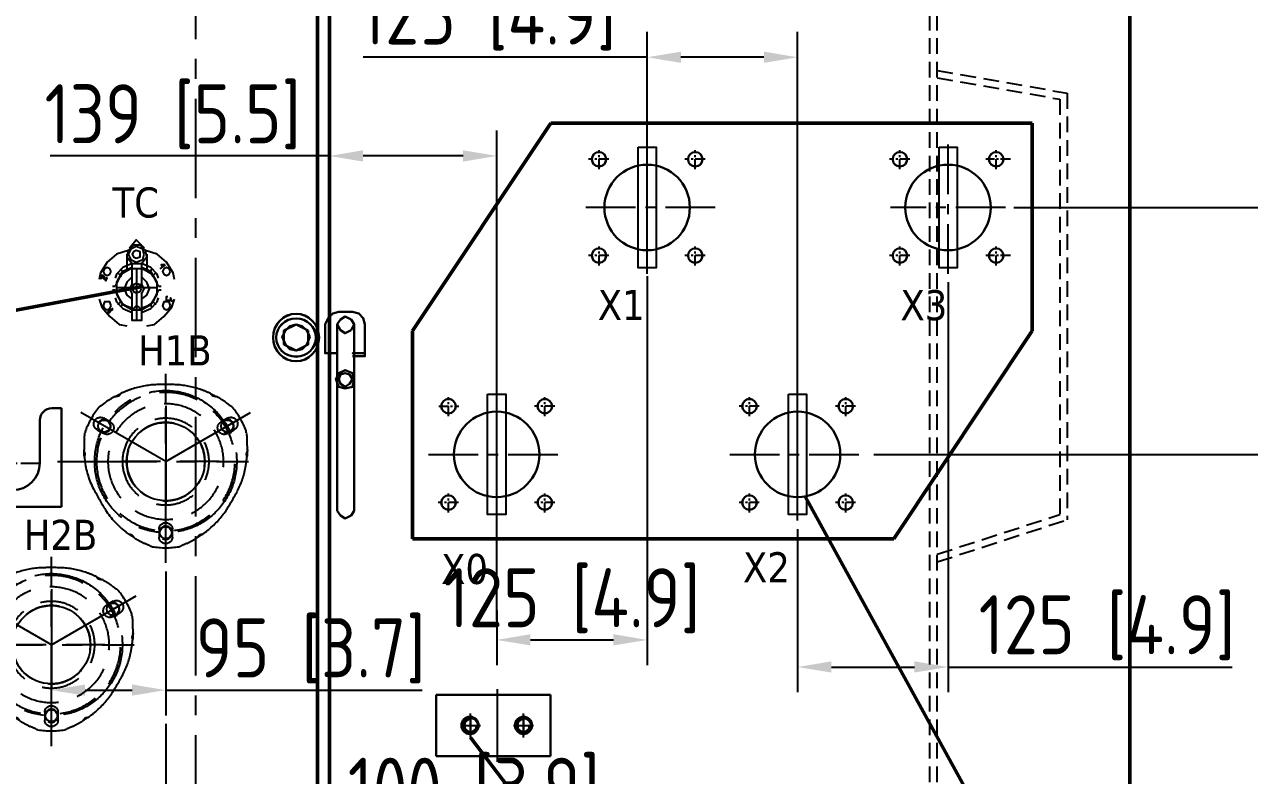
# Model space of a CAD drawing. Header units: millimetres. Extents: x 236326 to 245858, y -181683 to -175236.
# Drawn here: x 238555 to 239573, y -177115 to -176491 of the extents above; entities that cross this region are included whole.
import ezdxf

# ---------------------------------------------------------------- set-up
doc = ezdxf.new("R2010")
doc.units = ezdxf.units.MM
doc.header["$LTSCALE"] = 13
for name, pattern in [('CENTER', [50.8, 31.75, -6.35, 6.35, -6.35]), ('CENTER2', [1.125, 0.75, -0.125, 0.125, -0.125]), ('CENTERX2', [101.6, 63.5, -12.7, 12.7, -12.7]), ('DASHED', [0.75, 0.5, -0.25]), ('HIDDEN', [9.525, 6.35, -3.175])]:
    doc.linetypes.add(name, pattern=pattern)
for name, color, linetype in [('1', 4, 'Continuous'), ('2', 3, 'Continuous'), ('2细线层', 4, 'Continuous'), ('3中心线层', 1, 'CENTER'), ('4', 2, 'HIDDEN'), ('4虚线层', 6, 'DASHED'), ('中心线', 1, 'CENTER2'), ('粗实线', 4, 'Continuous')]:
    doc.layers.add(name, color=color, linetype=linetype)
for name, color, linetype, lineweight in [('1粗实线', 4, 'Continuous', 50), ('2细实线', 3, 'Continuous', 20), ('标注、文本', 3, 'Continuous', 25)]:
    doc.layers.add(name, color=color, linetype=linetype, lineweight=lineweight)
doc.styles.get("Standard").update_dxf_attribs({"font": 'gbenor.shx', "bigfont": 'gbcbig.shx'})
doc.styles.add('Tahoma$001', font='tahoma.ttf', dxfattribs={"height": 2.159784})
doc.dimstyles.new('英寸 1-10', dxfattribs={"dimscale": 14, "dimtxt": 3.5, "dimasz": 2, "dimexe": 1.5, "dimexo": 0.5, "dimgap": 0.5, "dimtad": 1, "dimtoh": 1, "dimdec": 1, "dimdsep": 46, "dimtxsty": 'Standard', "dimcen": 2.5, "dimclrd": 3, "dimclre": 3, "dimclrt": 3, "dimadec": 0, "dimazin": 2, "dimtfac": 1, "dimtdec": 1, "dimtmove": 0, "dimatfit": 2, "dimfxl": 1, "dimarcsym": 0})

# ---------------------------------------------------------------- blocks, each defined once
blk = doc.blocks.new('A$C712F3155')
at = {"layer": '1', "color": 1, "linetype": 'CENTERX2', "lineweight": -3, "ltscale": 0.1}
for p, q in [((90, 0), (90, 157)), ((90, 84.1), (19.5, 124.8)), ((90, 130.3), (90, 35.5)), ((90, 84.1), (160.5, 124.8)), ((0, 84.1), (158.7, 84.1))]:
    blk.add_line(p, q, dxfattribs=at)
blk.add_circle((90, 84.1), 59, dxfattribs=at)
at = {"layer": '2细线层'}
for centre in [(38.9, 113.6), (141.1, 113.6), (90, 25.1)]:
    blk.add_circle(centre, 5, dxfattribs=at)
at = {"layer": '标注、文本'}
for centre in [(38.9, 113.6), (141.1, 113.6), (90, 25.1)]:
    blk.add_arc(centre, 5.5, 242.6715, 150, dxfattribs=at)
at = {"layer": '粗实线'}
blk.add_circle((90, 84.1), 32.5, dxfattribs=at)
blk = doc.blocks.new('0.020')
at = {"layer": '中心线', "ltscale": 2}
for p, q in [((13611.2, 16499.1), (13611.2, 16581.1)), ((13588.7, 16535.6), (13633.7, 16535.6))]:
    blk.add_line(p, q, dxfattribs=at)
at = {"layer": '粗实线', "lineweight": 30}
for p, q in [((13570.7, 16499.1), (13570.7, 16581.1)), ((13570.7, 16581.1), (13578.7, 16581.1)), ((13643.7, 16581.1), (13651.7, 16581.1)), ((13651.7, 16499.1), (13651.7, 16581.1)), ((13588.7, 16535.6), (13588.7, 16571.1)), ((13633.7, 16535.6), (13633.7, 16571.1)), ((13570.7, 16499.1), (13651.7, 16499.1))]:
    blk.add_line(p, q, dxfattribs=at)
for centre, radius, start, end in [((13578.7, 16571.1), 10, 0, 90), ((13643.7, 16571.1), 10, 90, 180), ((13611.2, 16535.6), 22.5, 180, 0)]:
    blk.add_arc(centre, radius, start, end, dxfattribs=at)
blk = doc.blocks.new('A$C03F92070')
at = {"layer": '4虚线层', "ltscale": 5}
for p, q in [((67.8, 40.2), (67.8, 116)), ((16.4, 107.6), (22, 104.3)), ((113.7, 104.3), (119.3, 107.6)), ((16.5, 94.8), (10.9, 98)), ((124.8, 98), (119.2, 94.8)), ((23.3, 71.5), (112.4, 71.5)), ((62.3, 8.9), (62.3, 15.4)), ((73.3, 15.4), (73.3, 8.9))]:
    blk.add_line(p, q, dxfattribs=at)
for radius in [57.5, 48, 36, 32.5]:
    blk.add_circle((67.8, 71.5), radius, dxfattribs=at)
at = {"layer": '4虚线层', "ltscale": 5, "extrusion": (0, 0, -1)}
for centre, radius, start, end in [((-62.3, 65.4), 70, 71.0219, 87.9453), ((-67.8, -88), 223.5, 87.9453, 92.0547), ((-73.4, 65.4), 70, 92.0547, 108.9781), ((-68.8, 46.5), 90, 55.4521, 61.3818), ((-68.8, 46.5), 90, 64.9245, 71.0219), ((-66.9, 46.5), 90, 108.9781, 115.0755), ((-66.9, 46.5), 90, 118.6182, 124.5479), ((-67.8, 71.5), 71.5, 20.9645, 39.0355), ((-68.8, 46.5), 90, 51.0831, 52.2343), ((-66.9, 46.5), 90, 127.7657, 128.9169), ((-67.8, 71.5), 71.5, 140.9645, 159.0355), ((-90, 83.1), 90, 7.7657, 8.9169), ((-45.7, 83.1), 90, 171.0831, 172.2343), ((-90, 83.1), 90, 358.6182, 4.5479), ((-45.7, 83.1), 90, 175.4521, 181.3818), ((-90, 83.1), 90, 349.4672, 355.0755), ((-65.6, 80.8), 70, 186.6023, 207.2178), ((-45.7, 83.1), 90, 184.9245, 186.6023), ((-70.3, 79.5), 70, 331.9245, 349.4672), ((-205.8, 151.7), 223.5, 327.6503, 331.9245), ((71, 151), 223.5, 207.2178, 212.3568), ((-76.1, 69.6), 70, 310.1708, 327.6503), ((-58.7, 68.9), 70, 212.3568, 233.0262), ((-89, 84.9), 90, 304.9245, 310.1708), ((-46.7, 84.9), 90, 233.0262, 235.0755), ((-89, 84.9), 90, 295.4521, 301.3818), ((-89, 84.9), 90, 291.0831, 292.2343), ((-67.8, 71.5), 71.5, 260.9645, 279.0355), ((-46.7, 84.9), 90, 247.7657, 248.9169), ((-46.7, 84.9), 90, 238.6182, 244.5479)]:
    blk.add_arc(centre, radius, start, end, dxfattribs=at)
at = {"layer": '4虚线层', "ltscale": 5}
for centre, start, end in [((13.6, 102.8), 60, 240), ((19.2, 99.6), 240, 60), ((116.5, 99.6), 120, 300), ((122.1, 102.8), 300, 120), ((67.8, 15.4), 0, 180), ((67.8, 8.9), 180, 0)]:
    blk.add_arc(centre, 5.5, start, end, dxfattribs=at)
for points, knots in [([(30.9, 128.1), (30.9, 128.1), (30.9, 128.1), (30.8, 128.1), (30.8, 128), (30.6, 128), (30.5, 127.9), (30.2, 127.8), (30, 127.7), (29.7, 127.5), (29.5, 127.4), (29.2, 127.3), (29, 127.2), (28.6, 127), (28.4, 126.9), (28, 126.7), (27.8, 126.6), (27.4, 126.4), (27.2, 126.3), (26.9, 126.1), (26.7, 126), (26.4, 125.8), (26.2, 125.8), (26, 125.6), (25.9, 125.6), (25.7, 125.5), (25.6, 125.4), (25.6, 125.4), (25.6, 125.4), (25.6, 125.4), (25.6, 125.4), (25.6, 125.4)], [0, 0, 0, 0, 0.043819, 0.043819, 0.119878, 0.119878, 0.195937, 0.195937, 0.271996, 0.271996, 0.348055, 0.348055, 0.424114, 0.424114, 0.500173, 0.500173, 0.576231, 0.576231, 0.65229, 0.65229, 0.728349, 0.728349, 0.804408, 0.804408, 0.880467, 0.880467, 0.956526, 0.956526, 0.994556, 0.994556, 1, 1, 1, 1]), ([(30.7, 128), (30.6, 128), (30.6, 127.9), (30.5, 127.8), (30.4, 127.8), (30.3, 127.6), (30.2, 127.5), (30.1, 127.4), (30, 127.3), (29.9, 127), (29.8, 126.9), (29.6, 126.7), (29.5, 126.6), (29.3, 126.5), (29.2, 126.4), (28.9, 126.3), (28.8, 126.2), (28.4, 126.1), (28.1, 126), (27.5, 125.9), (27.3, 125.8), (26.9, 125.8), (26.7, 125.7), (26.5, 125.7), (26.4, 125.7), (26, 125.6), (25.8, 125.6), (25.7, 125.5)], [0, 0, 0, 0, 0.0625, 0.0625, 0.125, 0.125, 0.1875, 0.1875, 0.25, 0.25, 0.3125, 0.3125, 0.375, 0.375, 0.4375, 0.4375, 0.5, 0.5, 0.625, 0.625, 0.75, 0.75, 0.8125, 0.8125, 0.875, 0.875, 1, 1, 1, 1]), ([(110.1, 125.4), (110.1, 125.4), (110.1, 125.4), (110.1, 125.4), (110.1, 125.4), (110.1, 125.4), (110, 125.5), (109.8, 125.6), (109.7, 125.6), (109.5, 125.8), (109.3, 125.8), (109, 126), (108.8, 126.1), (108.5, 126.3), (108.3, 126.4), (107.9, 126.6), (107.7, 126.7), (107.3, 126.9), (107.1, 127), (106.7, 127.2), (106.5, 127.3), (106.2, 127.5), (106, 127.5), (105.7, 127.7), (105.5, 127.8), (105.2, 127.9), (105.1, 128), (104.9, 128), (104.9, 128.1), (104.8, 128.1), (104.8, 128.1), (104.8, 128.1), (104.8, 128.1), (104.8, 128.1)], [0, 0, 0, 0, 0.005743, 0.005743, 0.043766, 0.043766, 0.119813, 0.119813, 0.195859, 0.195859, 0.271906, 0.271906, 0.347952, 0.347952, 0.423999, 0.423999, 0.500046, 0.500046, 0.576092, 0.576092, 0.652139, 0.652139, 0.728185, 0.728185, 0.804232, 0.804232, 0.880279, 0.880279, 0.956325, 0.956325, 0.994349, 0.994349, 1, 1, 1, 1]), ([(110, 125.5), (109.9, 125.5), (109.8, 125.6), (109.6, 125.6), (109.5, 125.6), (109.2, 125.7), (109, 125.7), (108.4, 125.8), (108.2, 125.9), (107.6, 126), (107.3, 126.1), (106.9, 126.2), (106.8, 126.3), (106.5, 126.4), (106.4, 126.5), (106.2, 126.6), (106.1, 126.7), (105.9, 126.9), (105.8, 127), (105.7, 127.3), (105.6, 127.3), (105.5, 127.5), (105.4, 127.6), (105.3, 127.8), (105.2, 127.8), (105.1, 127.9), (105.1, 128), (105, 128)], [0, 0, 0, 0, 0.0625, 0.0625, 0.125, 0.125, 0.25, 0.25, 0.375, 0.375, 0.5, 0.5, 0.5625, 0.5625, 0.625, 0.625, 0.6875, 0.6875, 0.75, 0.75, 0.8125, 0.8125, 0.875, 0.875, 0.9375, 0.9375, 1, 1, 1, 1]), ([(13.9, 117.8), (13.9, 117.8), (13.9, 117.8), (13.8, 117.7), (13.8, 117.7), (13.7, 117.6), (13.7, 117.6)], [0, 0, 0, 0, 0.272943, 0.542517, 0.809704, 1, 1, 1, 1]), ([(14.2, 118), (14.2, 118), (14.1, 118), (14.1, 117.9), (14, 117.9), (14, 117.8), (13.9, 117.8)], [0, 0, 0, 0, 0.251777, 0.501943, 0.751136, 1, 1, 1, 1]), ([(14.6, 118.3), (14.5, 118.2), (14.5, 118.2), (14.4, 118.1), (14.3, 118.1), (14.2, 118), (14.2, 118)], [0, 0, 0, 0, 0.251749, 0.501948, 0.751171, 1, 1, 1, 1]), ([(15.7, 119.2), (15.7, 119.1), (15.6, 119), (15.5, 118.9), (15.3, 118.8), (15.2, 118.7), (15.1, 118.6), (14.9, 118.5), (14.8, 118.5), (14.7, 118.4), (14.6, 118.3), (14.6, 118.3)], [0, 0, 0, 0, 0.114473, 0.22719, 0.338528, 0.448878, 0.558641, 0.668227, 0.778044, 0.888502, 1, 1, 1, 1]), ([(17.8, 120.6), (17.8, 120.6), (17.7, 120.6), (17.6, 120.5), (17.3, 120.3), (16.9, 120), (16.6, 119.8), (16.3, 119.6), (16, 119.4), (15.8, 119.2), (15.7, 119.2)], [0, 0, 0, 0, 0.026865, 0.187364, 0.351072, 0.511786, 0.674931, 0.783277, 0.891149, 1, 1, 1, 1]), ([(120, 119.2), (119.9, 119.2), (119.8, 119.3), (119.7, 119.4), (119.5, 119.5), (119.4, 119.6), (119.3, 119.6), (119.1, 119.8), (118.8, 120), (118.4, 120.3), (118.1, 120.5), (118, 120.6), (117.9, 120.6), (117.9, 120.6)], [0, 0, 0, 0, 0.05466, 0.108896, 0.162888, 0.216817, 0.270864, 0.325211, 0.488741, 0.649833, 0.813717, 0.974388, 1, 1, 1, 1]), ([(121.1, 118.3), (121.1, 118.3), (121, 118.4), (120.9, 118.5), (120.8, 118.5), (120.6, 118.6), (120.5, 118.7), (120.4, 118.8), (120.2, 118.9), (120.1, 119), (120, 119.1), (120, 119.2)], [0, 0, 0, 0, 0.111498, 0.221956, 0.331773, 0.441359, 0.551122, 0.661472, 0.77281, 0.885527, 1, 1, 1, 1]), ([(121.5, 118), (121.5, 118), (121.4, 118.1), (121.3, 118.1), (121.2, 118.2), (121.2, 118.2), (121.1, 118.3)], [0, 0, 0, 0, 0.248829, 0.498052, 0.748251, 1, 1, 1, 1]), ([(121.8, 117.8), (121.7, 117.8), (121.7, 117.9), (121.6, 117.9), (121.6, 118), (121.5, 118), (121.5, 118)], [0, 0, 0, 0, 0.248864, 0.498057, 0.748223, 1, 1, 1, 1]), ([(122, 117.6), (122, 117.6), (121.9, 117.7), (121.9, 117.7), (121.8, 117.8), (121.8, 117.8), (121.8, 117.8)], [0, 0, 0, 0, 0.190293, 0.457482, 0.727057, 1, 1, 1, 1]), ([(0.5, 92.8), (0.5, 92.7), (0.5, 92.6), (0.5, 92.4), (0.5, 92.3), (0.4, 92.1), (0.4, 91.9), (0.4, 91.7), (0.4, 91.3), (0.3, 90.9), (0.3, 90.5), (0.3, 90.3), (0.3, 90.3), (0.3, 90.2)], [0, 0, 0, 0, 0.05466, 0.108897, 0.162889, 0.216817, 0.270864, 0.325211, 0.488741, 0.649833, 0.813717, 0.974388, 1, 1, 1, 1]), ([(0.7, 94.3), (0.7, 94.2), (0.7, 94.1), (0.6, 94), (0.6, 93.8), (0.6, 93.6), (0.6, 93.5), (0.6, 93.3), (0.6, 93.1), (0.5, 93), (0.5, 92.8), (0.5, 92.8)], [0, 0, 0, 0, 0.111498, 0.221956, 0.331773, 0.441359, 0.551122, 0.661472, 0.77281, 0.885527, 1, 1, 1, 1]), ([(0.7, 94.7), (0.7, 94.6), (0.7, 94.6), (0.7, 94.5), (0.7, 94.4), (0.7, 94.3), (0.7, 94.3)], [0, 0, 0, 0, 0.248829, 0.498052, 0.748251, 1, 1, 1, 1]), ([(0.8, 95.3), (0.8, 95.3), (0.8, 95.2), (0.8, 95.2), (0.8, 95.1), (0.8, 95), (0.8, 95)], [0, 0, 0, 0, 0.190297, 0.457484, 0.727058, 1, 1, 1, 1]), ([(134.9, 95), (134.9, 95), (134.9, 95.1), (134.9, 95.2), (134.9, 95.2), (134.9, 95.3), (134.9, 95.3)], [0, 0, 0, 0, 0.272943, 0.542517, 0.809704, 1, 1, 1, 1]), ([(135, 94.7), (135, 94.7), (134.9, 94.8), (134.9, 94.8), (134.9, 94.9), (134.9, 95), (134.9, 95)], [0, 0, 0, 0, 0.251777, 0.501943, 0.751136, 1, 1, 1, 1]), ([(135, 94.3), (135, 94.3), (135, 94.4), (135, 94.5), (135, 94.6), (135, 94.6), (135, 94.7)], [0, 0, 0, 0, 0.251749, 0.501948, 0.751171, 1, 1, 1, 1]), ([(135.2, 92.8), (135.2, 92.8), (135.2, 93), (135.1, 93.1), (135.1, 93.3), (135.1, 93.5), (135.1, 93.6), (135.1, 93.8), (135.1, 94), (135, 94.1), (135, 94.2), (135, 94.3)], [0, 0, 0, 0, 0.114473, 0.22719, 0.338528, 0.448878, 0.558641, 0.668227, 0.778044, 0.888502, 1, 1, 1, 1]), ([(135.4, 90.2), (135.4, 90.3), (135.4, 90.3), (135.4, 90.5), (135.4, 90.9), (135.3, 91.3), (135.3, 91.7), (135.3, 92.1), (135.2, 92.4), (135.2, 92.7), (135.2, 92.8)], [0, 0, 0, 0, 0.026865, 0.187364, 0.351073, 0.511786, 0.674931, 0.783277, 0.891149, 1, 1, 1, 1]), ([(0, 81.2), (0, 81.2), (0, 81.2), (0, 81.1), (0, 81.1), (0, 81.1), (0, 81), (0, 80.8), (0, 80.7), (0, 80.4), (0, 80.2), (0.1, 79.8), (0.1, 79.7), (0.1, 79.2), (0.1, 79), (0.1, 78.6), (0.1, 78.4), (0.1, 77.9), (0.2, 77.7), (0.2, 77.3), (0.2, 77.1), (0.2, 76.7), (0.2, 76.5), (0.3, 76.1), (0.3, 76), (0.3, 75.7), (0.3, 75.5), (0.3, 75.3), (0.3, 75.3), (0.3, 75.2), (0.3, 75.2), (0.3, 75.2), (0.3, 75.2), (0.3, 75.2)], [0, 0, 0, 0, 0.005743, 0.005743, 0.043766, 0.043766, 0.119813, 0.119813, 0.195859, 0.195859, 0.271906, 0.271906, 0.347952, 0.347952, 0.423999, 0.423999, 0.500046, 0.500046, 0.576092, 0.576092, 0.652139, 0.652139, 0.728185, 0.728185, 0.804232, 0.804232, 0.880279, 0.880279, 0.956325, 0.956325, 0.994349, 0.994349, 1, 1, 1, 1]), ([(0, 81), (0, 80.9), (0, 80.8), (0.1, 80.6), (0.1, 80.5), (0.2, 80.2), (0.3, 80), (0.5, 79.5), (0.6, 79.2), (0.8, 78.7), (0.8, 78.4), (0.9, 78), (0.9, 77.8), (1, 77.5), (1, 77.4), (0.9, 77.1), (0.9, 77), (0.8, 76.7), (0.8, 76.6), (0.7, 76.3), (0.6, 76.2), (0.5, 76), (0.5, 75.9), (0.4, 75.8), (0.4, 75.7), (0.3, 75.5), (0.3, 75.5), (0.3, 75.4)], [0, 0, 0, 0, 0.0625, 0.0625, 0.125, 0.125, 0.25, 0.25, 0.375, 0.375, 0.5, 0.5, 0.5625, 0.5625, 0.625, 0.625, 0.6875, 0.6875, 0.75, 0.75, 0.8125, 0.8125, 0.875, 0.875, 0.9375, 0.9375, 1, 1, 1, 1]), ([(135.4, 75.4), (135.4, 75.5), (135.4, 75.5), (135.3, 75.7), (135.3, 75.8), (135.2, 75.9), (135.2, 76), (135.1, 76.2), (135, 76.3), (134.9, 76.6), (134.9, 76.7), (134.8, 77), (134.8, 77.1), (134.7, 77.4), (134.7, 77.5), (134.8, 77.8), (134.8, 78), (134.9, 78.4), (134.9, 78.7), (135.1, 79.2), (135.2, 79.5), (135.3, 79.8), (135.4, 80), (135.5, 80.2), (135.5, 80.3), (135.6, 80.6), (135.7, 80.8), (135.7, 81)], [0, 0, 0, 0, 0.0625, 0.0625, 0.125, 0.125, 0.1875, 0.1875, 0.25, 0.25, 0.3125, 0.3125, 0.375, 0.375, 0.4375, 0.4375, 0.5, 0.5, 0.625, 0.625, 0.75, 0.75, 0.8125, 0.8125, 0.875, 0.875, 1, 1, 1, 1]), ([(135.4, 75.2), (135.4, 75.2), (135.4, 75.2), (135.4, 75.3), (135.4, 75.3), (135.4, 75.5), (135.4, 75.7), (135.4, 76), (135.4, 76.1), (135.5, 76.5), (135.5, 76.7), (135.5, 77.1), (135.5, 77.3), (135.5, 77.7), (135.6, 78), (135.6, 78.4), (135.6, 78.6), (135.6, 79), (135.6, 79.3), (135.6, 79.7), (135.6, 79.9), (135.7, 80.2), (135.7, 80.4), (135.7, 80.7), (135.7, 80.8), (135.7, 81), (135.7, 81.1), (135.7, 81.1), (135.7, 81.1), (135.7, 81.2), (135.7, 81.2), (135.7, 81.2)], [0, 0, 0, 0, 0.043819, 0.043819, 0.119878, 0.119878, 0.195937, 0.195937, 0.271996, 0.271996, 0.348055, 0.348055, 0.424114, 0.424114, 0.500173, 0.500173, 0.576232, 0.576232, 0.65229, 0.65229, 0.728349, 0.728349, 0.804408, 0.804408, 0.880467, 0.880467, 0.956526, 0.956526, 0.994556, 0.994556, 1, 1, 1, 1]), ([(37.3, 11.2), (37.3, 11.2), (37.3, 11.2), (37.4, 11.1), (37.4, 11.1), (37.6, 11), (37.7, 10.9), (37.9, 10.7), (38.1, 10.6), (38.4, 10.4), (38.6, 10.3), (38.9, 10.1), (39.1, 10), (39.4, 9.7), (39.6, 9.6), (40, 9.4), (40.2, 9.3), (40.5, 9), (40.7, 8.9), (41, 8.7), (41.2, 8.6), (41.5, 8.4), (41.6, 8.3), (41.9, 8.2), (42, 8.1), (42.2, 8), (42.2, 8), (42.3, 7.9), (42.3, 7.9), (42.3, 7.9), (42.3, 7.9), (42.3, 7.9)], [0, 0, 0, 0, 0.043819, 0.043819, 0.119878, 0.119878, 0.195937, 0.195937, 0.271996, 0.271996, 0.348055, 0.348055, 0.424114, 0.424114, 0.500173, 0.500173, 0.576231, 0.576231, 0.65229, 0.65229, 0.728349, 0.728349, 0.804408, 0.804408, 0.880467, 0.880467, 0.956526, 0.956526, 0.994556, 0.994556, 1, 1, 1, 1]), ([(37.5, 11.1), (37.5, 11), (37.6, 11), (37.7, 11), (37.8, 10.9), (38, 10.9), (38.1, 10.9), (38.3, 10.9), (38.5, 10.9), (38.7, 10.8), (38.8, 10.8), (39.1, 10.8), (39.3, 10.7), (39.5, 10.6), (39.6, 10.5), (39.9, 10.4), (40, 10.3), (40.3, 10), (40.5, 9.8), (40.9, 9.4), (41.1, 9.2), (41.3, 8.9), (41.4, 8.8), (41.6, 8.6), (41.7, 8.5), (41.9, 8.2), (42, 8.1), (42.1, 8)], [0, 0, 0, 0, 0.0625, 0.0625, 0.125, 0.125, 0.1875, 0.1875, 0.25, 0.25, 0.3125, 0.3125, 0.375, 0.375, 0.4375, 0.4375, 0.5, 0.5, 0.625, 0.625, 0.75, 0.75, 0.8125, 0.8125, 0.875, 0.875, 1, 1, 1, 1]), ([(93.4, 7.9), (93.4, 7.9), (93.4, 7.9), (93.4, 7.9), (93.4, 7.9), (93.5, 8), (93.5, 8), (93.7, 8.1), (93.8, 8.2), (94.1, 8.3), (94.2, 8.4), (94.5, 8.6), (94.7, 8.7), (95, 8.9), (95.2, 9), (95.6, 9.3), (95.7, 9.4), (96.1, 9.6), (96.3, 9.7), (96.7, 10), (96.8, 10.1), (97.2, 10.3), (97.3, 10.4), (97.6, 10.6), (97.8, 10.7), (98, 10.9), (98.1, 11), (98.3, 11.1), (98.3, 11.1), (98.4, 11.2), (98.4, 11.2), (98.4, 11.2), (98.4, 11.2), (98.4, 11.2)], [0, 0, 0, 0, 0.005743, 0.005743, 0.043766, 0.043766, 0.119813, 0.119813, 0.195859, 0.195859, 0.271906, 0.271906, 0.347952, 0.347952, 0.423999, 0.423999, 0.500046, 0.500046, 0.576092, 0.576092, 0.652139, 0.652139, 0.728185, 0.728185, 0.804232, 0.804232, 0.880279, 0.880279, 0.956325, 0.956325, 0.994349, 0.994349, 1, 1, 1, 1]), ([(93.6, 8), (93.6, 8), (93.7, 8.1), (93.8, 8.2), (93.9, 8.3), (94.1, 8.6), (94.3, 8.8), (94.6, 9.2), (94.8, 9.4), (95.2, 9.8), (95.4, 10), (95.7, 10.3), (95.8, 10.4), (96.1, 10.5), (96.2, 10.6), (96.4, 10.7), (96.6, 10.8), (96.9, 10.8), (97, 10.8), (97.2, 10.9), (97.4, 10.9), (97.6, 10.9), (97.7, 10.9), (97.9, 10.9), (98, 11), (98.1, 11), (98.2, 11), (98.2, 11.1)], [0, 0, 0, 0, 0.0625, 0.0625, 0.125, 0.125, 0.25, 0.25, 0.375, 0.375, 0.5, 0.5, 0.5625, 0.5625, 0.625, 0.625, 0.6875, 0.6875, 0.75, 0.75, 0.8125, 0.8125, 0.875, 0.875, 0.9375, 0.9375, 1, 1, 1, 1]), ([(50.3, 3.6), (50.3, 3.6), (50.4, 3.5), (50.6, 3.5), (50.9, 3.3), (51.3, 3.1), (51.7, 3), (52, 2.8), (52.3, 2.7), (52.5, 2.6), (52.6, 2.5)], [0, 0, 0, 0, 0.026866, 0.187364, 0.351073, 0.511786, 0.674931, 0.783277, 0.891149, 1, 1, 1, 1]), ([(52.6, 2.5), (52.7, 2.5), (52.8, 2.5), (52.9, 2.4), (53.1, 2.3), (53.3, 2.3), (53.4, 2.2), (53.6, 2.1), (53.7, 2.1), (53.8, 2), (53.9, 2), (54, 1.9)], [0, 0, 0, 0, 0.114473, 0.22719, 0.338528, 0.448878, 0.558641, 0.668227, 0.778044, 0.888502, 1, 1, 1, 1]), ([(54, 1.9), (54, 1.9), (54.1, 1.9), (54.2, 1.9), (54.3, 1.8), (54.3, 1.8), (54.4, 1.8)], [0, 0, 0, 0, 0.251749, 0.501948, 0.751171, 1, 1, 1, 1]), ([(54.4, 1.8), (54.4, 1.8), (54.5, 1.7), (54.5, 1.7), (54.6, 1.7), (54.7, 1.7), (54.7, 1.6)], [0, 0, 0, 0, 0.251777, 0.501943, 0.751136, 1, 1, 1, 1]), ([(54.7, 1.6), (54.7, 1.6), (54.8, 1.6), (54.8, 1.6), (54.9, 1.6), (54.9, 1.5), (54.9, 1.5)], [0, 0, 0, 0, 0.272943, 0.542518, 0.809705, 1, 1, 1, 1]), ([(80.8, 1.5), (80.8, 1.5), (80.8, 1.6), (80.9, 1.6), (80.9, 1.6), (81, 1.6), (81, 1.6)], [0, 0, 0, 0, 0.190295, 0.457482, 0.727057, 1, 1, 1, 1]), ([(81, 1.6), (81, 1.7), (81.1, 1.7), (81.2, 1.7), (81.2, 1.7), (81.3, 1.8), (81.3, 1.8)], [0, 0, 0, 0, 0.248864, 0.498057, 0.748223, 1, 1, 1, 1]), ([(81.3, 1.8), (81.4, 1.8), (81.4, 1.8), (81.5, 1.9), (81.6, 1.9), (81.7, 1.9), (81.7, 1.9)], [0, 0, 0, 0, 0.248829, 0.498052, 0.748251, 1, 1, 1, 1]), ([(81.7, 1.9), (81.8, 2), (81.9, 2), (82, 2.1), (82.1, 2.1), (82.3, 2.2), (82.4, 2.3), (82.6, 2.3), (82.7, 2.4), (82.9, 2.5), (83, 2.5), (83.1, 2.5)], [0, 0, 0, 0, 0.111498, 0.221956, 0.331773, 0.441359, 0.551122, 0.661472, 0.77281, 0.885527, 1, 1, 1, 1]), ([(83.1, 2.5), (83.1, 2.5), (83.2, 2.6), (83.4, 2.7), (83.5, 2.7), (83.7, 2.8), (83.8, 2.9), (84.1, 3), (84.4, 3.1), (84.8, 3.3), (85.1, 3.5), (85.3, 3.5), (85.4, 3.6), (85.4, 3.6)], [0, 0, 0, 0, 0.05466, 0.108897, 0.162889, 0.216817, 0.270864, 0.325211, 0.488741, 0.649834, 0.813718, 0.974389, 1, 1, 1, 1])]:
    blk.add_open_spline(points, degree=3, knots=knots, dxfattribs=at)
blk.add_open_spline([(0.8, 95.3), (0.8, 95.2), (0.8, 95.1), (0.8, 95)], degree=3, dxfattribs=at)
blk = doc.blocks.new('*D257')
at = {"layer": '2细实线', "color": 3, "linetype": 'ByBlock', "lineweight": -2}
for p, q in [((238808.5, -177008.2), (238808.5, -176579.4)), ((238947.5, -176986.2), (238947.5, -176579.4)), ((238808.5, -176600.4), (238576.4, -176600.4)), ((238919.5, -176600.4), (238836.5, -176600.4))]:
    blk.add_line(p, q, dxfattribs=at)
at = {"layer": '2细实线', "color": 3, "linetype": 'ByBlock'}
for points in [[(238836.5, -176595.7), (238836.5, -176605.1), (238808.5, -176600.4)], [(238919.5, -176595.7), (238919.5, -176605.1), (238947.5, -176600.4)]]:
    blk.add_solid(points, dxfattribs=at)
at = {"layer": 'Defpoints', "color": 0, "linetype": 'ByBlock'}
for p in [(238947.5, -176600.4), (238947.5, -176993.2), (238808.5, -177015.2)]:
    blk.add_point(p, dxfattribs=at)
at = {"layer": '2细实线', "color": 3, "linetype": 'ByBlock', "insert": (238678.4, -176567.9), "char_height": 49, "attachment_point": 5}
blk.add_mtext('139 [5.5]', dxfattribs=at)
blk = doc.blocks.new('*D237')
at = {"layer": '2细实线', "color": 3, "linetype": 'ByBlock', "lineweight": -2}
for p, q in [((239072.5, -176658.3), (239072.5, -176497.5)), ((239197.5, -176863.3), (239197.5, -176497.5)), ((239072.5, -176518.5), (238836.4, -176518.5)), ((239169.5, -176518.5), (239100.5, -176518.5))]:
    blk.add_line(p, q, dxfattribs=at)
at = {"layer": '2细实线', "color": 3, "linetype": 'ByBlock'}
for points in [[(239100.5, -176513.8), (239100.5, -176523.1), (239072.5, -176518.5)], [(239169.5, -176513.8), (239169.5, -176523.1), (239197.5, -176518.5)]]:
    blk.add_solid(points, dxfattribs=at)
at = {"layer": 'Defpoints', "color": 0, "linetype": 'ByBlock'}
for p in [(239072.5, -176518.5), (239072.5, -176665.3), (239197.5, -176870.3)]:
    blk.add_point(p, dxfattribs=at)
at = {"layer": '2细实线', "color": 3, "linetype": 'ByBlock', "insert": (238940.4, -176485.9), "char_height": 49, "attachment_point": 5}
blk.add_mtext('125 [4.9]', dxfattribs=at)
blk = doc.blocks.new('*D241')
at = {"layer": '2细实线', "color": 3, "linetype": 'ByBlock', "lineweight": -2}
for p, q in [((238672.5, -176945.3), (238672.5, -177064.9)), ((238577.5, -177083.3), (238577.5, -177022.9)), ((238605.5, -177043.9), (238644.5, -177043.9)), ((238672.5, -177043.9), (238885.6, -177043.9))]:
    blk.add_line(p, q, dxfattribs=at)
at = {"layer": '2细实线', "color": 3, "linetype": 'ByBlock'}
for points in [[(238605.5, -177039.2), (238605.5, -177048.5), (238577.5, -177043.9)], [(238644.5, -177039.2), (238644.5, -177048.5), (238672.5, -177043.9)]]:
    blk.add_solid(points, dxfattribs=at)
at = {"layer": 'Defpoints', "color": 0, "linetype": 'ByBlock'}
for p in [(238672.5, -176938.3), (238672.5, -177043.9), (238577.5, -177090.3)]:
    blk.add_point(p, dxfattribs=at)
at = {"layer": '2细实线', "color": 3, "linetype": 'ByBlock', "insert": (238793, -177011.3), "char_height": 49, "attachment_point": 5}
blk.add_mtext('95 [3.7]', dxfattribs=at)
blk = doc.blocks.new('A$C3970166B')
at = {"layer": '标注、文本', "color": 4, "lineweight": 30}
for points in [[(20.32, 13.55), (18.63, 16.93), (16.09, 19.47), (12.7, 20.32), (9.31, 19.47), (6.77, 16.93), (5.08, 13.55), (6.77, 9.31), (9.31, 6.77), (12.7, 5.93), (16.09, 6.77), (18.63, 9.31)], [(19.47, 16.93), (12.7, 20.32), (5.93, 16.93), (5.93, 9.31), (12.7, 5.93), (19.47, 9.31)]]:
    blk.add_lwpolyline(points, close=True, dxfattribs=at)
for major_axis, ratio in [((0, 13.12), 0.967742), ((-11.01, 0), 0.961538)]:
    blk.add_ellipse((12.7, 13.12), major_axis=major_axis, ratio=ratio, start_param=0, end_param=6.283185, dxfattribs=at)
blk = doc.blocks.new('A$C33D96195')
at = {"layer": '标注、文本', "color": 4, "lineweight": 30}
for points in [[(54.6, 171.4), (49.5, 170.2), (45.7, 166.4), (43.2, 161.3)], [(67.3, 6.4), (67.3, 161.3), (64.8, 165.1), (59.7, 167.6), (55.9, 165.1), (53.3, 161.3), (55.9, 156.2), (59.7, 153.7), (64.8, 156.2), (67.3, 161.3)], [(54.6, 171.4), (66, 171.4)], [(76.2, 161.3), (74.9, 166.4), (71.1, 170.2), (66, 171.4)], [(53.3, 137.2), (43.2, 137.2), (43.2, 161.3)], [(53.3, 161.3), (53.3, 6.4)], [(76.2, 161.3), (76.2, 137.2), (66, 137.2), (76.2, 137.2), (76.2, 134.6), (66, 134.6)], [(53.3, 6.4), (55.9, 2.5), (59.7, 0), (64.8, 2.5), (67.3, 6.4)]]:
    blk.add_lwpolyline(points, dxfattribs=at)
for points in [[(30.5, 150.8), (27.9, 155.9), (24.1, 159.7), (19, 161), (14, 159.7), (10.2, 155.9), (7.6, 150.8), (10.2, 144.5), (14, 140.7), (19, 139.4), (24.1, 140.7), (27.9, 144.5)], [(29.2, 155.9), (19, 161), (8.9, 155.9), (8.9, 144.5), (19, 139.4), (29.2, 144.5)], [(67.3, 115.6), (66, 120.7), (59.7, 123.2), (54.6, 120.7), (52.1, 115.6), (54.6, 109.2), (59.7, 108), (66, 109.2)], [(66, 115.6), (63.5, 119.4), (59.7, 120.7), (55.9, 119.4), (54.6, 115.6), (55.9, 111.8), (59.7, 109.2), (63.5, 111.8)]]:
    blk.add_lwpolyline(points, close=True, dxfattribs=at)
for major_axis, ratio in [((0, 19.7), 0.967742), ((-16.5, 0), 0.961538)]:
    blk.add_ellipse((19, 150.2), major_axis=major_axis, ratio=ratio, start_param=0, end_param=6.283185, dxfattribs=at)
at = {"layer": '标注、文本', "xscale": 1.5, "yscale": 1.5, "zscale": 1.5}
blk.add_blockref('A$C3970166B', (0, 130.5), dxfattribs=at)
blk = doc.blocks.new('*D243')
at = {"layer": '2细实线', "color": 3, "linetype": 'ByBlock', "lineweight": -2}
for p, q in [((238698.5, -177284.1), (238698.5, -177138.6)), ((238798.5, -177152.6), (238798.5, -177138.6)), ((238726.5, -177159.6), (238770.5, -177159.6)), ((238798.5, -177159.6), (239030.5, -177159.6))]:
    blk.add_line(p, q, dxfattribs=at)
at = {"layer": '2细实线', "color": 3, "linetype": 'ByBlock'}
for points in [[(238726.5, -177154.9), (238726.5, -177164.2), (238698.5, -177159.6)], [(238770.5, -177154.9), (238770.5, -177164.2), (238798.5, -177159.6)]]:
    blk.add_solid(points, dxfattribs=at)
at = {"layer": 'Defpoints', "color": 0, "linetype": 'ByBlock'}
for p in [(238798.5, -177159.6), (238798.5, -177159.6), (238698.5, -177291.1)]:
    blk.add_point(p, dxfattribs=at)
at = {"layer": '2细实线', "color": 3, "linetype": 'ByBlock', "insert": (238928.5, -177127), "char_height": 49, "attachment_point": 5}
blk.add_mtext('100 [3.9]', dxfattribs=at)
blk = doc.blocks.new('*D259')
at = {"layer": '2细实线', "color": 3, "linetype": 'ByBlock', "lineweight": -2}
for p, q in [((239260.9, -176848.2), (239684.5, -176848.2)), ((239663.5, -176890.2), (239663.5, -177782.2)), ((239480.5, -177824.2), (239684.5, -177824.2))]:
    blk.add_line(p, q, dxfattribs=at)
at = {"layer": '2细实线', "color": 3, "linetype": 'ByBlock'}
for points in [[(239656.5, -176890.2), (239670.5, -176890.2), (239663.5, -176848.2)], [(239656.5, -177782.2), (239670.5, -177782.2), (239663.5, -177824.2)]]:
    blk.add_solid(points, dxfattribs=at)
at = {"layer": 'Defpoints', "color": 0, "linetype": 'ByBlock'}
for p in [(239253.9, -176848.2), (239473.5, -177824.2), (239663.5, -177824.2)]:
    blk.add_point(p, dxfattribs=at)
at = {"layer": '2细实线', "color": 3, "linetype": 'ByBlock', "insert": (239618.2, -177336.2), "char_height": 73.5, "attachment_point": 5, "rotation": 90}
blk.add_mtext('976 [38.4]', dxfattribs=at)
blk = doc.blocks.new('*D244')
at = {"layer": '2细实线', "color": 3, "linetype": 'ByBlock', "lineweight": -2}
for p, q in [((239377.2, -176643.2), (239684.5, -176643.2)), ((239663.5, -176820.2), (239663.5, -176671.2)), ((239260.9, -176848.2), (239684.5, -176848.2))]:
    blk.add_line(p, q, dxfattribs=at)
at = {"layer": '2细实线', "color": 3, "linetype": 'ByBlock'}
for points in [[(239658.8, -176671.2), (239668.1, -176671.2), (239663.5, -176643.2)], [(239658.8, -176820.2), (239668.1, -176820.2), (239663.5, -176848.2)]]:
    blk.add_solid(points, dxfattribs=at)
at = {"layer": 'Defpoints', "color": 0, "linetype": 'ByBlock'}
for p in [(239370.2, -176643.2), (239663.5, -176643.2), (239253.9, -176848.2)]:
    blk.add_point(p, dxfattribs=at)
at = {"layer": '2细实线', "color": 3, "linetype": 'ByBlock', "insert": (239630.9, -176745.7), "char_height": 49, "attachment_point": 5, "rotation": 90}
blk.add_mtext('205 [8.1]', dxfattribs=at)
blk = doc.blocks.new('A$C69525F90')
at = {"layer": '粗实线'}
h = blk.add_hatch(color=256, dxfattribs=at)
h.dxf.hatch_style = 2
h.paths.add_polyline_path([(2.2, 41.7), (1.1, 41.7), (2.2, 41.7), (3.3, 40.6), (3.3, 39.5), (4.4, 39.5), (4.4, 38.4), (5.5, 38.4), (5.5, 37.3), (6.6, 39.5), (5.5, 39.5), (4.4, 38.4), (4.4, 39.5), (4.4, 40.6), (3.3, 40.6), (3.3, 41.7)])
h = blk.add_hatch(color=256, dxfattribs=at)
h.dxf.hatch_style = 2
h.paths.add_polyline_path([(1.1, 41.7), (1.1, 40.6), (1.1, 39.5), (2.2, 39.5), (2.2, 40.6), (1.1, 40.6), (1.1, 41.7), (2.2, 41.7)])
h = blk.add_hatch(color=256, dxfattribs=at)
h.dxf.hatch_style = 2
h.paths.add_polyline_path([(6.6, 11), (7.7, 11), (11, 13.2), (11, 14.3)])
at = {"layer": '1', "color": 1, "linetype": 'CENTERX2', "lineweight": -3, "ltscale": 0.1}
for p, q in [((31.3, 4.4), (31.3, 47.2)), ((48.3, 31.3), (14.3, 31.3))]:
    blk.add_line(p, q, dxfattribs=at)
at = {"layer": '粗实线'}
for points in [[(25.2, 64.7), (30.7, 71.3), (37.3, 64.7)], [(24.1, 62.5), (14.3, 59.3), (6.6, 52.7), (1.1, 43.9), (0, 38.4)], [(35.1, 51.6), (39.5, 57.1), (38.4, 62.5), (34, 66.9), (28.5, 66.9), (24.1, 62.5), (23, 57.1), (27.4, 51.6)], [(62.5, 38.4), (61.4, 43.9), (56, 52.7), (48.3, 59.3), (38.4, 62.5)], [(27.4, 51.6), (19.8, 48.3), (14.3, 42.8), (13.2, 39.5)], [(23, 59.3), (23, 47.2)], [(27.4, 35.1), (27.4, 51.6), (35.1, 51.6), (35.1, 35.1)], [(49.4, 39.5), (48.3, 42.8), (42.8, 48.3), (35.1, 51.6)], [(39.5, 59.3), (39.5, 47.2)], [(27.4, 48.3), (18.7, 43.9), (14.3, 36.2), (14.3, 26.3), (18.7, 18.7), (27.4, 13.2), (35.1, 13.2), (35.1, 4.4), (27.4, 4.4), (27.4, 13.2)], [(45, 40.6), (43.9, 42.8), (36.2, 47.2), (26.3, 47.2), (18.7, 42.8), (17.6, 40.6)], [(35.1, 13.2), (43.9, 18.7), (48.3, 26.3), (48.3, 36.2), (43.9, 43.9), (35.1, 48.3)], [(54.9, 50.5), (50.5, 47.2)], [(54.9, 50.5), (51.6, 50.5), (52.7, 48.3)], [(27.4, 40.6), (23, 36.2), (20.8, 30.7), (23, 25.2), (27.4, 21.9)], [(27.4, 35.1), (25.2, 30.7), (27.4, 26.3)], [(35.1, 21.9), (39.5, 25.2), (41.7, 30.7), (39.5, 36.2), (35.1, 40.6)], [(35.1, 26.3), (37.3, 30.7), (35.1, 35.1)], [(0, 21.9), (2.2, 15.4), (8.8, 7.7), (16.5, 1.1), (23, 0)], [(13.2, 23), (14.3, 19.8), (19.8, 14.3), (27.4, 11)], [(15.4, 24.1), (19.8, 17.6), (28.5, 14.3)], [(35.1, 26.3), (35.1, 13.2), (27.4, 13.2), (27.4, 26.3)], [(34, 14.3), (42.8, 17.6), (47.2, 24.1)], [(35.1, 11), (42.8, 14.3), (48.3, 19.8), (49.4, 23)], [(39.5, 0), (46.1, 1.1), (53.8, 7.7), (60.4, 15.4), (62.5, 21.9)], [(60.4, 19.8), (60.4, 20.8), (59.3, 23), (59.3, 21.9), (59.3, 20.8), (58.2, 20.8), (57.1, 20.8), (56, 20.8), (56, 21.9), (56, 23), (56, 24.1), (57.1, 24.1)], [(34, 14.3), (32.9, 15.4), (30.7, 16.5), (29.6, 15.4), (28.5, 14.3)], [(34, 14.3), (32.9, 15.4), (30.7, 16.5), (29.6, 15.4), (28.5, 14.3)]]:
    blk.add_lwpolyline(points, dxfattribs=at)
for points in [[(37.3, 59.3), (36.2, 63.6), (30.7, 65.8), (26.3, 63.6), (24.1, 59.3), (26.3, 54.9), (30.7, 52.7), (36.2, 54.9)], [(34, 59.3), (34, 61.4), (30.7, 62.5), (28.5, 61.4), (27.4, 59.3), (28.5, 57.1), (30.7, 56), (34, 57.1)], [(2.2, 41.7), (1.1, 41.7), (2.2, 41.7), (3.3, 40.6), (3.3, 39.5), (4.4, 39.5), (4.4, 38.4), (5.5, 38.4), (5.5, 37.3), (6.6, 39.5), (5.5, 39.5), (4.4, 38.4), (4.4, 39.5), (4.4, 40.6), (3.3, 40.6), (3.3, 41.7)], [(1.1, 41.7), (1.1, 40.6), (1.1, 39.5), (2.2, 39.5), (2.2, 40.6), (1.1, 40.6), (1.1, 41.7), (2.2, 41.7)], [(9.9, 45), (8.8, 47.2), (6.6, 48.3), (4.4, 47.2), (3.3, 45), (4.4, 42.8), (6.6, 41.7), (8.8, 42.8)], [(59.3, 45), (58.2, 47.2), (56, 48.3), (53.8, 47.2), (52.7, 45), (53.8, 42.8), (56, 41.7), (58.2, 42.8)], [(35.1, 30.7), (34, 34), (30.7, 35.1), (28.5, 34), (27.4, 30.7), (28.5, 28.5), (30.7, 27.4), (34, 28.5)], [(9.9, 16.5), (8.8, 19.8), (6.6, 19.8), (4.4, 19.8), (3.3, 16.5), (4.4, 14.3), (6.6, 13.2), (8.8, 14.3)], [(6.6, 11), (7.7, 11), (11, 13.2), (11, 14.3)], [(7.7, 11), (8.8, 11)], [(59.3, 16.5), (58.2, 19.8), (56, 19.8), (53.8, 19.8), (52.7, 16.5), (53.8, 14.3), (56, 13.2), (58.2, 14.3)]]:
    blk.add_lwpolyline(points, close=True, dxfattribs=at)
for points in [[(17.6, 41.7), (17.6, 41.7), (13.2, 32.9), (13.2, 32.9)], [(17.6, 41.7), (17.6, 41.7), (15.4, 43.9), (15.4, 43.9)], [(17.6, 47.2), (17.6, 47.2), (19.8, 45), (19.8, 45)], [(27.4, 48.3), (27.4, 48.3), (19.8, 45), (19.8, 45)], [(42.8, 45), (42.8, 45), (35.1, 48.3), (35.1, 48.3)], [(42.8, 45), (42.8, 45), (43.9, 47.2), (43.9, 47.2)], [(47.2, 43.9), (47.2, 43.9), (45, 41.7), (45, 41.7)], [(49.4, 32.9), (49.4, 32.9), (45, 41.7), (45, 41.7)], [(11, 32.9), (11, 32.9), (13.2, 32.9), (13.2, 32.9)], [(49.4, 32.9), (49.4, 32.9), (51.6, 32.9), (51.6, 32.9)], [(13.2, 29.6), (13.2, 29.6), (11, 29.6), (11, 29.6)], [(13.2, 29.6), (13.2, 29.6), (17.6, 19.8), (17.6, 19.8)], [(45, 19.8), (45, 19.8), (49.4, 29.6), (49.4, 29.6)], [(51.6, 29.6), (51.6, 29.6), (49.4, 29.6), (49.4, 29.6)], [(15.4, 17.6), (15.4, 17.6), (17.6, 19.8), (17.6, 19.8)], [(19.8, 17.6), (19.8, 17.6), (17.6, 15.4), (17.6, 15.4)], [(19.8, 17.6), (19.8, 17.6), (27.4, 13.2), (27.4, 13.2)], [(35.1, 13.2), (35.1, 13.2), (42.8, 17.6), (42.8, 17.6)], [(43.9, 15.4), (43.9, 15.4), (42.8, 17.6), (42.8, 17.6)], [(45, 19.8), (45, 19.8), (47.2, 17.6), (47.2, 17.6)]]:
    blk.add_open_spline(points, degree=3, dxfattribs=at)
blk = doc.blocks.new('*D231')
at = {"layer": '2细实线', "color": 3, "linetype": 'ByBlock', "lineweight": -2}
for p, q in [((238672.5, -177071.9), (238672.5, -177372.8)), ((238698.5, -177265.2), (238698.5, -177372.8)), ((238644.5, -177351.8), (238616.5, -177351.8)), ((238672.5, -177351.8), (238698.5, -177351.8)), ((238726.5, -177351.8), (238930.8, -177351.8))]:
    blk.add_line(p, q, dxfattribs=at)
at = {"layer": '2细实线', "color": 3, "linetype": 'ByBlock'}
for points in [[(238644.5, -177347.1), (238644.5, -177356.5), (238672.5, -177351.8)], [(238726.5, -177347.1), (238726.5, -177356.5), (238698.5, -177351.8)]]:
    blk.add_solid(points, dxfattribs=at)
at = {"layer": 'Defpoints', "color": 0, "linetype": 'ByBlock'}
for p in [(238672.5, -177064.9), (238698.5, -177258.2), (238698.5, -177351.8)]:
    blk.add_point(p, dxfattribs=at)
at = {"layer": '2细实线', "color": 3, "linetype": 'ByBlock', "insert": (238842.6, -177319.3), "char_height": 49, "attachment_point": 5}
blk.add_mtext('26 [1.0]', dxfattribs=at)
blk = doc.blocks.new('*D247')
at = {"layer": '2细实线', "color": 3, "linetype": 'ByBlock', "lineweight": -2}
for p, q in [((239072.5, -176700.2), (239072.5, -177023.2)), ((238947.5, -176977.9), (238947.5, -177023.2)), ((238975.5, -177002.2), (239044.5, -177002.2))]:
    blk.add_line(p, q, dxfattribs=at)
at = {"layer": '2细实线', "color": 3, "linetype": 'ByBlock'}
for points in [[(238975.5, -176997.5), (238975.5, -177006.8), (238947.5, -177002.2)], [(239044.5, -176997.5), (239044.5, -177006.8), (239072.5, -177002.2)]]:
    blk.add_solid(points, dxfattribs=at)
at = {"layer": 'Defpoints', "color": 0, "linetype": 'ByBlock'}
for p in [(239072.5, -176693.2), (238947.5, -176970.9), (239072.5, -177002.2)]:
    blk.add_point(p, dxfattribs=at)
at = {"layer": '2细实线', "color": 3, "linetype": 'ByBlock', "insert": (239010, -176969.7), "char_height": 49, "attachment_point": 5}
blk.add_mtext('125 [4.9]', dxfattribs=at)
blk = doc.blocks.new('*D248')
at = {"layer": '2细实线', "color": 3, "linetype": 'ByBlock', "lineweight": -2}
for p, q in [((239322.5, -176705.2), (239322.5, -177045.7)), ((239197.5, -176910.2), (239197.5, -177045.7)), ((239225.5, -177024.7), (239294.5, -177024.7)), ((239322.5, -177024.7), (239558.6, -177024.7))]:
    blk.add_line(p, q, dxfattribs=at)
at = {"layer": '2细实线', "color": 3, "linetype": 'ByBlock'}
for points in [[(239225.5, -177020), (239225.5, -177029.3), (239197.5, -177024.7)], [(239294.5, -177020), (239294.5, -177029.3), (239322.5, -177024.7)]]:
    blk.add_solid(points, dxfattribs=at)
at = {"layer": 'Defpoints', "color": 0, "linetype": 'ByBlock'}
for p in [(239322.5, -176698.2), (239197.5, -176903.2), (239322.5, -177024.7)]:
    blk.add_point(p, dxfattribs=at)
at = {"layer": '2细实线', "color": 3, "linetype": 'ByBlock', "insert": (239454.5, -176992.1), "char_height": 49, "attachment_point": 5}
blk.add_mtext('125 [4.9]', dxfattribs=at)

msp = doc.modelspace()

# ---------------------------------------------------------------- linework, layer by layer
at = {"layer": '1', "color": 1, "linetype": 'CENTERX2', "lineweight": -3, "ltscale": 0.1}
for p, q in [((238697.437, -177824.194), (238697.437, -176024.194)), ((238947.733, -177043.054), (238947.733, -177103.329)), ((238925.733, -177083.2), (238925.733, -177063.184)), ((238969.733, -177083.2), (238969.733, -177063.184))]:
    msp.add_line(p, q, dxfattribs=at)
at = {"layer": '1', "color": 1, "linetype": 'CENTERX2', "lineweight": -3, "ltscale": 0.05}
for p, q in [((239072.456, -176698.194), (239072.456, -176588.194)), ((239322.456, -176698.194), (239322.456, -176588.194)), ((239128.865, -176643.194), (239016.047, -176643.194)), ((239370.206, -176643.194), (239274.706, -176643.194)), ((238947.456, -176903.194), (238947.456, -176791.626)), ((239197.456, -176903.194), (239197.456, -176793.194)), ((238890.887, -176848.194), (239004.024, -176848.194)), ((239141.047, -176848.194), (239253.865, -176848.194))]:
    msp.add_line(p, q, dxfattribs=at)
at = {"layer": '1'}
for centre in [(238925.733, -177073.192), (238969.733, -177073.192)]:
    msp.add_circle(centre, 6, dxfattribs=at)
at = {"layer": '2'}
for centre in [(238925.733, -177073.192), (238969.733, -177073.192)]:
    msp.add_arc(centre, 5.1, 90, 0, dxfattribs=at)
at = {"layer": '3中心线层', "ltscale": 0.02}
for p, q in [((239032.456, -176611.403), (239032.456, -176595.591)), ((239112.456, -176611.403), (239112.456, -176595.591)), ((239282.456, -176611.403), (239282.456, -176595.591)), ((239362.456, -176611.403), (239362.456, -176595.591)), ((239040.644, -176603.194), (239023.815, -176603.194)), ((239120.644, -176603.194), (239103.815, -176603.194)), ((239290.644, -176603.194), (239273.815, -176603.194)), ((239374.334, -176603.194), (239353.815, -176603.194)), ((239032.456, -176691.403), (239032.456, -176675.591)), ((239112.456, -176691.403), (239112.456, -176675.591)), ((239282.456, -176691.403), (239282.456, -176675.591)), ((239362.456, -176691.403), (239362.456, -176675.591)), ((239040.644, -176683.194), (239023.815, -176683.194)), ((239120.644, -176683.194), (239103.815, -176683.194)), ((239290.644, -176683.194), (239273.815, -176683.194)), ((239374.334, -176683.194), (239353.815, -176683.194)), ((238907.456, -176816.403), (238907.456, -176800.591)), ((238987.456, -176816.403), (238987.456, -176800.591)), ((239157.456, -176816.403), (239157.456, -176800.591)), ((239237.456, -176816.403), (239237.456, -176800.591)), ((238899.268, -176808.194), (238916.096, -176808.194)), ((238995.644, -176808.194), (238978.815, -176808.194)), ((239165.644, -176808.194), (239148.815, -176808.194)), ((239245.644, -176808.194), (239228.815, -176808.194)), ((238907.456, -176896.403), (238907.456, -176880.591)), ((238987.456, -176896.403), (238987.456, -176880.591)), ((239157.456, -176896.403), (239157.456, -176880.591)), ((239237.456, -176896.403), (239237.456, -176880.591)), ((238915.644, -176888.194), (238898.815, -176888.194)), ((238995.644, -176888.194), (238978.815, -176888.194)), ((239165.644, -176888.194), (239148.815, -176888.194)), ((239245.644, -176888.194), (239228.815, -176888.194))]:
    msp.add_line(p, q, dxfattribs=at)
at = {"layer": '4'}
for p, q in [((238925.733, -177064.892), (238925.733, -177081.492)), ((238969.733, -177064.892), (238969.733, -177081.492)), ((238917.433, -177073.192), (238934.033, -177073.192)), ((238961.433, -177073.192), (238978.033, -177073.192))]:
    msp.add_line(p, q, dxfattribs=at)
at = {"layer": '4虚线层', "ltscale": 2}
for p, q in [((239307.437, -177744.194), (239307.437, -176229.639)), ((239313.437, -177744.194), (239313.437, -176229.639)), ((239313.437, -176529.382), (239421.281, -176548.302)), ((239313.437, -176535.474), (239415.281, -176553.341)), ((239415.281, -176553.341), (239415.281, -176898.054)), ((239421.281, -176548.302), (239421.281, -176902.416)), ((239313.437, -176931.075), (239415.281, -176898.054)), ((239313.437, -176937.383), (239421.281, -176902.416))]:
    msp.add_line(p, q, dxfattribs=at)
at = {"layer": '标注、文本', "color": 4, "lineweight": 30}
for p, q in [((238897.233, -177047.692), (238992.233, -177047.692)), ((238897.233, -177098.692), (238897.233, -177047.692)), ((238992.233, -177047.692), (238992.233, -177098.692)), ((238992.233, -177098.692), (238897.233, -177098.692))]:
    msp.add_line(p, q, dxfattribs=at)
at = {"layer": '标注、文本'}
for centre in [(238925.733, -177073.192), (238969.733, -177073.192)]:
    msp.add_arc(centre, 6, 90, 0, dxfattribs=at)
at = {"layer": '粗实线', "lineweight": 50}
for p, q in [((239473.456, -177824.194), (239473.456, -176024.194)), ((238798.456, -176059.639), (238798.456, -177634.194)), ((238808.456, -176059.639), (238808.456, -177634.194)), ((238877.456, -176745.694), (238992.456, -176573.194)), ((239392.456, -176573.194), (238992.456, -176573.194)), ((239392.456, -176745.694), (239392.456, -176573.194)), ((238651.748, -176708.961), (237578.677, -176911.351)), ((238877.456, -176918.194), (238877.456, -176745.694)), ((239277.456, -176918.194), (239392.456, -176745.694)), ((239809.343, -177986.342), (239203.875, -176883.109)), ((238877.456, -176918.194), (239277.456, -176918.194)), ((239616.141, -177986.342), (238925.733, -177083.2))]:
    msp.add_line(p, q, dxfattribs=at)
at = {"layer": '粗实线'}
for points in [[(239064.956, -176593.194), (239079.956, -176593.194), (239079.956, -176693.194), (239064.956, -176693.194)], [(239314.956, -176593.194), (239329.956, -176593.194), (239329.956, -176693.194), (239314.956, -176693.194)], [(238939.956, -176798.194), (238954.956, -176798.194), (238954.956, -176898.194), (238939.956, -176898.194)], [(239189.956, -176798.194), (239204.956, -176798.194), (239204.956, -176898.194), (239189.956, -176898.194)]]:
    msp.add_lwpolyline(points, close=True, dxfattribs=at)
at = {"layer": '粗实线', "lineweight": 30}
for centre, radius in [((239032.456, -176603.194), 6), ((239112.456, -176603.194), 6), ((239282.456, -176603.194), 6), ((239362.456, -176603.194), 6), ((239072.456, -176643.194), 35.5), ((239322.456, -176643.194), 35.5), ((239032.456, -176683.194), 6), ((239112.456, -176683.194), 6), ((239282.456, -176683.194), 6), ((239362.456, -176683.194), 6), ((238907.456, -176808.194), 6), ((238987.456, -176808.194), 6), ((239157.456, -176808.194), 6), ((239237.456, -176808.194), 6), ((238947.456, -176848.194), 35.5), ((239197.456, -176848.194), 35.5), ((238907.456, -176888.194), 6), ((238987.456, -176888.194), 6), ((239157.456, -176888.194), 6), ((239237.456, -176888.194), 6), ((238925.233, -177073.192), 7.15), ((238969.733, -177073.192), 7.15)]:
    msp.add_circle(centre, radius, dxfattribs=at)

# ---------------------------------------------------------------- block references
at = {"layer": '1粗实线', "color": 3, "linetype": 'ByBlock'}
msp.add_blockref('A$C69525F90', (238617.183, -176741.331), dxfattribs=at)
at = {"layer": '标注、文本'}
for name, p in [('A$C33D96195', (238761.738, -176901.358)), ('A$C712F3155', (238582.456, -176938.286)), ('0.020', (224934.228, -193390.96)), ('A$C712F3155', (238487.467, -177090.286))]:
    msp.add_blockref(name, p, dxfattribs=at)
at = {"layer": '标注、文本', "xscale": -1}
for p in [(238740.306, -176925.683), (238645.317, -177077.683)]:
    msp.add_blockref('A$C03F92070', p, dxfattribs=at)

# ---------------------------------------------------------------- texts
at = {"layer": '标注、文本', "style": 'Tahoma$001'}
for s, p in [('X1', (239031.423, -176736.638)), ('X3', (239282.89, -176736.776)), ('H1B', (238649.478, -176774.298)), ('H2B', (238554.489, -176927.496)), ('X0', (238901.271, -176955.789)), ('X2', (239152.068, -176954.407))]:
    msp.add_text(s, height=25, dxfattribs=at).set_placement(p)
at = {"layer": '标注、文本', "insert": (238628.279, -176652.011), "char_height": 25, "width": 173.00446, "attachment_point": 7, "style": 'Tahoma$001'}
msp.add_mtext('TC', dxfattribs=at)

# ---------------------------------------------------------------- dimensions: what is measured, and where the dimension line sits
at = {"layer": '2细实线', "linetype": 'ByBlock'}
for base, p1, p2, picture, middle in [((239072.456, -176518.467), (239197.456, -176870.293), (239072.456, -176665.293), '*D237', (238940.405, -176485.946)), ((239322.456, -177024.658), (239197.456, -176903.194), (239322.456, -176698.194), '*D248', (239454.506, -176992.137)), ((238798.456, -177159.554), (238698.456, -177291.06), (238798.456, -177159.554), '*D243', (238928.465, -177127.033))]:
    dim = msp.add_linear_dim(base=base, p1=p1, p2=p2, dimstyle='英寸 1-10', dxfattribs=at)
    dim.commit()
    dim.dimension.update_dxf_attribs({"geometry": picture, "text_midpoint": middle})
for base, p1, p2, picture, middle in [((238947.456, -176600.413), (238808.456, -177015.237), (238947.456, -176993.194), '*D257', (238678.447, -176600.413)), ((239072.456, -177002.174), (238947.456, -176970.871), (239072.456, -176693.194), '*D247', (239009.956, -177002.174)), ((238672.456, -177043.853), (238577.467, -177090.286), (238672.456, -176938.286), '*D241', (238793.031, -177043.853)), ((238698.456, -177351.811), (238672.456, -177064.853), (238698.456, -177258.243), '*D231', (238842.62, -177351.811))]:
    dim = msp.add_linear_dim(base=base, p1=p1, p2=p2, dimstyle='英寸 1-10', dxfattribs=at)
    dim.commit()
    dim.dimension.update_dxf_attribs({"geometry": picture, "text_midpoint": middle, "dimtype": 160})
dim = msp.add_linear_dim(base=(239663.463, -176643.194), p1=(239253.865, -176848.194), p2=(239370.206, -176643.194), angle=90, dimstyle='英寸 1-10', dxfattribs=at)
dim.commit()
dim.dimension.update_dxf_attribs({"geometry": '*D244', "text_midpoint": (239630.942, -176745.694)})
dim = msp.add_linear_dim(base=(239663.463, -177824.194), p1=(239253.865, -176848.194), p2=(239473.456, -177824.194), angle=90, dimstyle='英寸 1-10', override={"dimtxt": 5.25, "dimasz": 3}, dxfattribs=at)
dim.commit()
dim.dimension.update_dxf_attribs({"geometry": '*D259', "text_midpoint": (239618.197, -177336.194)})

doc.saveas('drawing.dxf')
